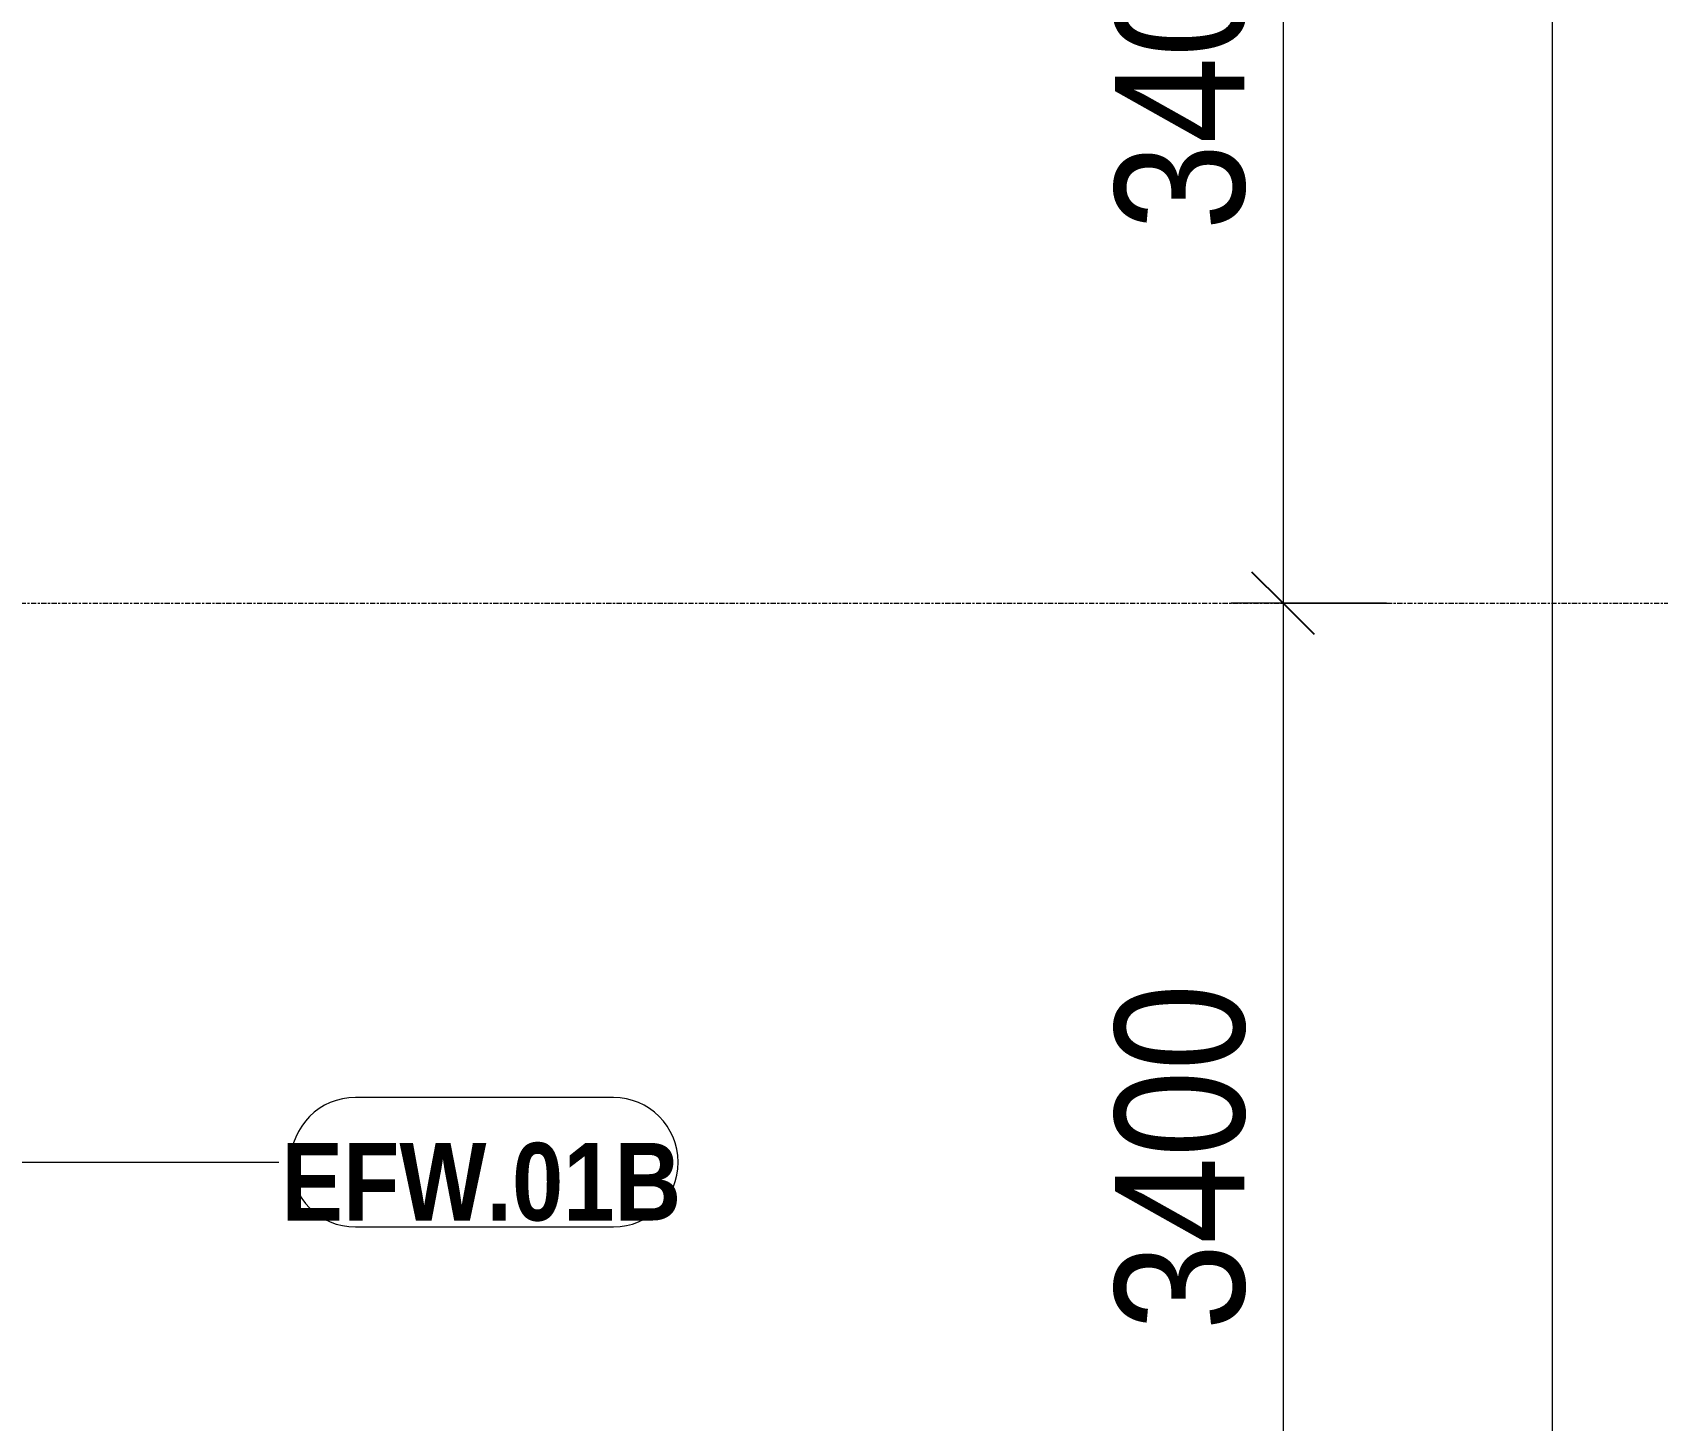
# Model space of a CAD drawing. Header units: millimetres. Extents: x -134153 to 99383, y -5233 to 35400.
# Drawn here: x 89830 to 94853, y 3074 to 7364 of the extents above; entities that cross this region are included whole.
import ezdxf

# ---------------------------------------------------------------- set-up
doc = ezdxf.new("R2010")
doc.units = ezdxf.units.MM
doc.linetypes.add('Centre', pattern=[31.75, 6.35, -4.7625, 15.875, -4.7625])
for name, color, linetype, lineweight in [('A-ANNO-DIMS', 211, 'Continuous', 9), ('A-ANNO-DIMS-160', 211, 'Continuous', 9), ('A-FLOR-LEVL-2', 51, 'Centre', 9), ('A-WALL-IDEN', 211, 'Continuous', 9)]:
    doc.layers.add(name, color=color, linetype=linetype, lineweight=lineweight)
doc.styles.add('Arial_B', font='arialbd_0.ttf', dxfattribs={"width": 0.85, "height": 240})
doc.styles.add('UTM Avo', font='UTM Avo.ttf', dxfattribs={"width": 0.9, "height": 400})
doc.dimstyles.new('1_Dim_chi_tiet_2_5', dxfattribs={"dimscale": 304.8, "dimtxt": 399.720379, "dimasz": 0.629921, "dimexe": 0.524934, "dimexo": 0.0625, "dimgap": 0.052493, "dimtad": 1, "dimdec": 0, "dimrnd": 5, "dimzin": 0, "dimdsep": 46, "dimtxsty": 'UTM Avo', "dimblk1": 'OBLIQUE', "dimblk2": 'OBLIQUE', "dimsah": 1, "dimcen": 0.09, "dimdle": 0.524934, "dimazin": 0, "dimtfac": 1, "dimtdec": 4, "dimtix": 1, "dimtmove": 0, "dimatfit": 3, "dimfxl": 1.049869, "dimfxlon": 1, "dimtvp": 1, "dimtolj": 1, "dimtzin": 0, "dimarcsym": 2})

# ---------------------------------------------------------------- blocks, each defined once
blk = doc.blocks.new('DIMBLOCK85-TKCS_MẶT ĐỨNG HƯỚNG NAM')
at = {"layer": 'A-ANNO-DIMS-160', "lineweight": 25}
for p, q in [((93695.6, 9000), (93599.6, 9096)), ((93695.6, 9000), (93791.6, 8904)), ((93695.6, 5600), (93599.6, 5696)), ((93695.6, 5600), (93791.6, 5504))]:
    blk.add_line(p, q, dxfattribs=at)
at = {"layer": 'A-ANNO-DIMS-160'}
for p, q in [((94015.6, 9000), (93535.6, 9000)), ((93695.6, 9000), (93695.6, 5600)), ((93695.6, 9000), (94015.6, 9000)), ((94015.6, 5600), (93535.6, 5600)), ((93695.6, 5600), (94015.6, 5600))]:
    blk.add_line(p, q, dxfattribs=at)
at = {"layer": 'A-ANNO-DIMS-160', "color": 0, "insert": (93175.9, 6752.2), "char_height": 400, "width": 1314.636, "attachment_point": 1, "rotation": 90, "line_spacing_factor": 1.110334, "style": 'UTM Avo'}
blk.add_mtext('3400', dxfattribs=at)
blk = doc.blocks.new('_Oblique')
at = {"color": 0, "linetype": 'ByBlock', "lineweight": -2}
blk.add_line((-0.5, -0.5), (0.5, 0.5), dxfattribs=at)
blk = doc.blocks.new('DIMBLOCK86-TKCS_MẶT ĐỨNG HƯỚNG NAM')
at = {"layer": 'A-ANNO-DIMS-160', "lineweight": 25}
for p, q in [((93695.6, 5600), (93599.6, 5696)), ((93695.6, 5600), (93791.6, 5504)), ((93695.6, 2200), (93599.6, 2296)), ((93695.6, 2200), (93791.6, 2104))]:
    blk.add_line(p, q, dxfattribs=at)
at = {"layer": 'A-ANNO-DIMS-160'}
for p, q in [((94015.6, 5600), (93535.6, 5600)), ((93695.6, 5600), (93695.6, 2200)), ((93695.6, 5600), (94015.6, 5600)), ((94015.6, 2200), (93535.6, 2200)), ((93695.6, 2200), (94015.6, 2200))]:
    blk.add_line(p, q, dxfattribs=at)
at = {"layer": 'A-ANNO-DIMS-160', "color": 0, "insert": (93175.9, 3352.2), "char_height": 400, "width": 1314.636, "attachment_point": 1, "rotation": 90, "line_spacing_factor": 1.110334, "style": 'UTM Avo'}
blk.add_mtext('3400', dxfattribs=at)
blk = doc.blocks.new('DIMBLOCK88-TKCS_MẶT ĐỨNG HƯỚNG NAM')
at = {"layer": 'A-ANNO-DIMS-160'}
for p, q in [((94527.3, 33960), (94527.3, 240)), ((94847.3, 33800), (94367.3, 33800)), ((94527.3, 33800), (94847.3, 33800)), ((94847.3, 400), (94367.3, 400)), ((94527.3, 400), (94847.3, 400))]:
    blk.add_line(p, q, dxfattribs=at)
at = {"layer": 'A-ANNO-DIMS-160', "lineweight": 25}
for p, q in [((94527.3, 33800), (94431.3, 33896)), ((94527.3, 33800), (94623.3, 33704)), ((94527.3, 400), (94431.3, 496)), ((94527.3, 400), (94623.3, 304))]:
    blk.add_line(p, q, dxfattribs=at)
at = {"layer": 'A-ANNO-DIMS-160', "color": 0, "insert": (94007.7, 16415.3), "char_height": 400, "width": 1643.295, "attachment_point": 1, "rotation": 90, "line_spacing_factor": 1.110334, "style": 'UTM Avo'}
blk.add_mtext('33400', dxfattribs=at)
blk = doc.blocks.new('CTL_WALL TAG NO MARK - 10-2062273-TKCS_MẶT ĐỨNG HƯỚNG NAM')
at = {"layer": 'A-WALL-IDEN'}
for p, q in [((31780.1, 30252.1), (30982.6, 30252.1)), ((30982.6, 29852.1), (31780.1, 29852.1))]:
    blk.add_line(p, q, dxfattribs=at)
for centre, start, end in [((30982.6, 30052.1), 90, 270), ((31780.1, 30052.1), 270, 90)]:
    blk.add_arc(centre, 200, start, end, dxfattribs=at)

msp = doc.modelspace()

# ---------------------------------------------------------------- linework, layer by layer
at = {"layer": 'A-FLOR-LEVL-2'}
msp.add_line((-12769.4, 5600), (95658.9, 5600), dxfattribs=at)
at = {"layer": 'A-WALL-IDEN'}
msp.add_line((88427.1, 3872), (90592.3, 3872), dxfattribs=at)

# ---------------------------------------------------------------- block references
msp.add_blockref('CTL_WALL TAG NO MARK - 10-2062273-TKCS_MẶT ĐỨNG HƯỚNG NAM', (59845.9, -26180.1), dxfattribs=at)

# ---------------------------------------------------------------- texts
at = {"layer": 'A-WALL-IDEN', "insert": (91217.9, 3810.1), "char_height": 240, "width": 1259.36, "attachment_point": 5, "line_spacing_factor": 0.936439, "style": 'Arial_B'}
msp.add_mtext('\\pt6.7992,13.6008,20.4,27.1992,34.0008,40.8,47.5992,54.4008,61.2,67.9992,74.8008,81.6,88.3992,95.2008,102,108.7992,115.6008,122.4,129.1992,136.0008,142.8,149.5992,156.4008,163.2,169.9992,176.8008,183.6,190.3992,197.2008,204,210.7992,217.6008;EFW.01B', dxfattribs=at)

# ---------------------------------------------------------------- dimensions: what is measured, and where the dimension line sits
at = {"layer": 'A-ANNO-DIMS'}
for base, p1, p2, override, picture, middle in [((94527.3, 400), (94847.3, 33800), (94847.3, 400), {"dimpost": '<>', "dimfxl": 33400}, 'DIMBLOCK88-TKCS_MẶT ĐỨNG HƯỚNG NAM', (94304.3, 17100)), ((93695.6, 5600), (94015.6, 9000), (94015.6, 5600), {"dimpost": '<>', "dimfxl": 3400}, 'DIMBLOCK85-TKCS_MẶT ĐỨNG HƯỚNG NAM', (93472.6, 7300)), ((93695.6, 2200), (94015.6, 5600), (94015.6, 2200), {"dimpost": '<>', "dimfxl": 3400}, 'DIMBLOCK86-TKCS_MẶT ĐỨNG HƯỚNG NAM', (93472.6, 3900))]:
    dim = msp.add_linear_dim(base=base, p1=p1, p2=p2, angle=90, dimstyle='1_Dim_chi_tiet_2_5', override=override, dxfattribs=at)
    dim.commit()
    dim.dimension.update_dxf_attribs({"geometry": picture, "text_midpoint": middle})

doc.saveas('drawing.dxf')
